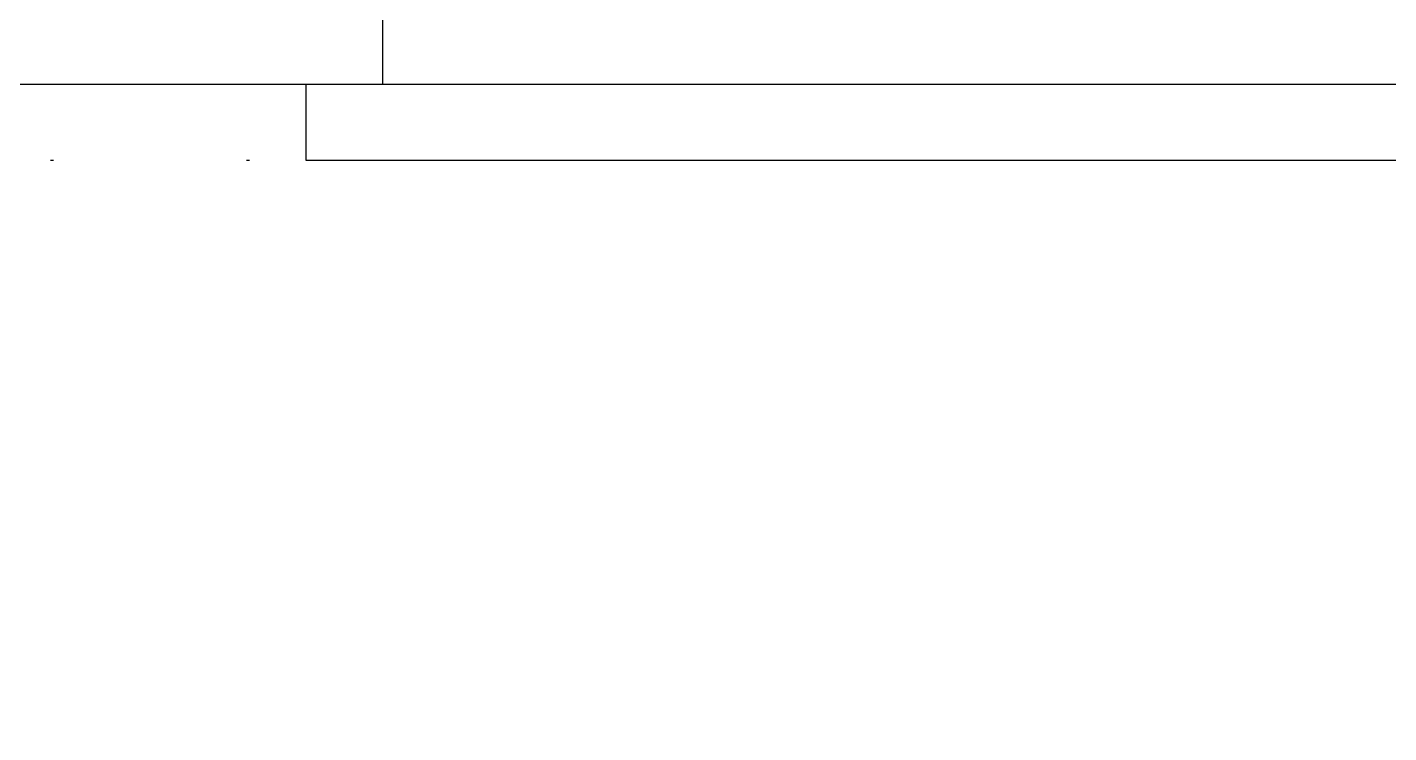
# Model space of a CAD drawing. Header units: inches. Extents: x 21 to 32698, y 13 to 3712.
# Drawn here: x 10137.55 to 10182.36, y 2538.23 to 2561.46 of the extents above; entities that cross this region are included whole.
import ezdxf

# ---------------------------------------------------------------- set-up
doc = ezdxf.new("R2010")
doc.units = ezdxf.units.IN
doc.header["$MEASUREMENT"] = 0
doc.set_wipeout_variables(frame=1)
doc.linetypes.add('DOT', pattern=[6.35, 0, -6.35])
for name, color, linetype, lineweight in [('Z_MİM_-KM-BEAM-RAY', 8, 'DOT', 25), ('Z_MİM_-KM-GLAZ', 8, 'Continuous', 25), ('Z_MİM_-KM-GLAZ-CURT', 8, 'Continuous', 25), ('Z_MİM_-KM-WALL-PLASTER', 8, 'Continuous', 25)]:
    doc.layers.add(name, color=color, linetype=linetype, lineweight=lineweight)

# ---------------------------------------------------------------- blocks, each defined once
blk = doc.blocks.new('*U77')
blk.add_wipeout([(160, -25), (160, 16.5), (0, 16.5), (0, -25)])
at = {"layer": 'Z_MİM_-KM-GLAZ-CURT'}
blk.add_lwpolyline([(0, -22.5), (0, -25), (160, -25), (160, -22.5)], dxfattribs=at)
at = {"layer": 'Z_MİM_-KM-WALL-PLASTER', "ltscale": 1.5}
blk.add_lwpolyline([(0, -22.5), (2.542, -22.5), (2.542, -12.35)], dxfattribs=at)
blk = doc.blocks.new('-KM_Kiriş İzi-1K')
at = {"layer": 'Z_MİM_-KM-BEAM-RAY'}
blk.add_line((755, 1575.001), (1335.002, 1575.001), dxfattribs=at)

msp = doc.modelspace()

# ---------------------------------------------------------------- block references
at = {"layer": 'Z_MİM_-KM-GLAZ', "ltscale": 1.5}
msp.add_blockref('*U77', (10146.714, 2582.083), dxfattribs=at)

# ---------------------------------------------------------------- next in the draw order: linework, layer by layer
at = {"layer": 'Z_MİM_-KM-WALL-PLASTER'}
msp.add_lwpolyline([(9999.214, 2554.584), (10089.214, 2554.584), (10089.214, 2559.584), (10664.259, 2559.584), (10664.259, 2399.584), (10679.216, 2399.584), (10679.216, 2124.583), (10609.216, 2124.583), (10609.216, 2089.583), (10614.214, 2089.583), (10614.214, 1954.583), (10449.214, 1954.583), (10449.214, 1879.583), (9999.214, 1879.583)], close=True, dxfattribs=at)

# ---------------------------------------------------------------- next in the draw order: block references
at = {"layer": 'Z_MİM_-KM-BEAM-RAY'}
msp.add_blockref('-KM_Kiriş İzi-1K', (9331.714, 982.083), dxfattribs=at)

doc.saveas('drawing.dxf')
